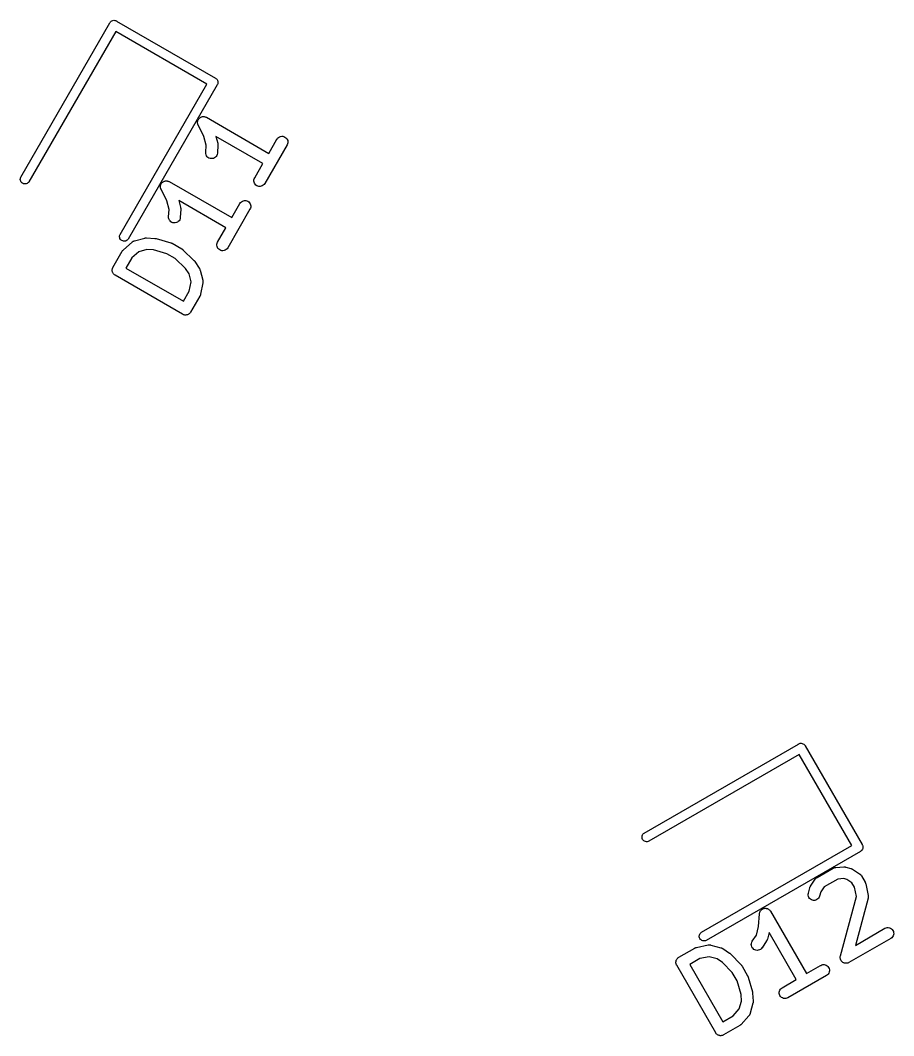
# Model space of a CAD drawing. Extents: x 113.5 to 162.5, y -151.1 to -75.5.
# Drawn here: x 148.9 to 160.11, y -91.31 to -78.29 of the extents above; entities that cross this region are included whole.
import ezdxf

# ---------------------------------------------------------------- set-up
doc = ezdxf.new("R2010")
doc.units = 0
doc.layers.add('BLACK', color=7, linetype='CONTINUOUS')

msp = doc.modelspace()

# ---------------------------------------------------------------- linework, layer by layer
at = {"layer": 'BLACK', "linetype": 'CONTINUOUS'}
for p, q in [((148.91, -80.2979), (150.053, -78.319)), ((150.053, -78.319), (150.054, -78.3163)), ((150.054, -78.3163), (150.055, -78.3139)), ((150.055, -78.3139), (150.061, -78.3067)), ((150.055, -78.3139), (150.055, -78.3139)), ((150.061, -78.3067), (150.069, -78.2986)), ((150.069, -78.2986), (150.079, -78.2924)), ((150.079, -78.2924), (150.09, -78.2882)), ((150.09, -78.2882), (150.102, -78.2863)), ((150.102, -78.2863), (150.114, -78.2867)), ((150.114, -78.2867), (150.125, -78.2894)), ((150.125, -78.2894), (150.136, -78.2942)), ((150.136, -78.2942), (150.139, -78.296)), ((150.139, -78.296), (151.406, -79.028)), ((150.128, -78.4284), (149.014, -80.3579)), ((151.297, -79.1034), (150.128, -78.4284)), ((151.406, -79.028), (151.409, -79.0292)), ((151.409, -79.0292), (151.412, -79.031)), ((151.412, -79.031), (151.412, -79.031)), ((151.412, -79.031), (151.419, -79.0361)), ((151.419, -79.0361), (151.427, -79.0447)), ((151.427, -79.0447), (151.433, -79.0548)), ((151.433, -79.0548), (151.434, -79.0575)), ((151.434, -79.0575), (151.437, -79.0658)), ((151.437, -79.0658), (151.439, -79.0775)), ((150.183, -81.0329), (151.297, -79.1034)), ((151.43, -79.114), (150.287, -81.0929)), ((151.431, -79.1116), (151.43, -79.114)), ((151.436, -79.1008), (151.431, -79.1116)), ((151.439, -79.0893), (151.436, -79.1008)), ((151.439, -79.0775), (151.439, -79.0874)), ((151.439, -79.0874), (151.439, -79.0893)), ((151.178, -79.5852), (151.18, -79.5784)), ((151.178, -79.5853), (151.178, -79.5852)), ((151.178, -79.5919), (151.178, -79.5853)), ((151.178, -79.5853), (151.178, -79.5853)), ((151.18, -79.5784), (151.181, -79.5711)), ((151.181, -79.571), (151.184, -79.5649)), ((151.181, -79.5711), (151.181, -79.571)), ((151.181, -79.5711), (151.181, -79.5711)), ((151.184, -79.5649), (151.188, -79.5578)), ((151.188, -79.5577), (151.192, -79.5522)), ((151.188, -79.5578), (151.188, -79.5577)), ((151.188, -79.5578), (151.188, -79.5578)), ((151.192, -79.5522), (151.196, -79.546)), ((151.196, -79.5459), (151.202, -79.541)), ((151.196, -79.546), (151.196, -79.5459)), ((151.196, -79.5459), (151.196, -79.5459)), ((151.202, -79.541), (151.207, -79.536)), ((151.207, -79.536), (151.213, -79.5322)), ((151.207, -79.536), (151.207, -79.536)), ((151.207, -79.536), (151.207, -79.536)), ((151.213, -79.5322), (151.219, -79.5284)), ((151.219, -79.5283), (151.226, -79.5258)), ((151.219, -79.5284), (151.219, -79.5283)), ((151.219, -79.5284), (151.219, -79.5284)), ((151.226, -79.5258), (151.233, -79.5233)), ((151.233, -79.5232), (151.241, -79.5221)), ((151.233, -79.5233), (151.233, -79.5232)), ((151.233, -79.5233), (151.233, -79.5233)), ((151.241, -79.5221), (151.248, -79.5209)), ((151.248, -79.5209), (151.248, -79.5209)), ((151.248, -79.5209), (151.248, -79.5209)), ((151.248, -79.5209), (151.255, -79.5212)), ((151.255, -79.5212), (151.262, -79.5214)), ((151.262, -79.5214), (151.262, -79.5215)), ((151.262, -79.5215), (151.262, -79.5215)), ((151.262, -79.5215), (151.269, -79.5231)), ((151.269, -79.5231), (151.276, -79.5248)), ((151.276, -79.5248), (151.276, -79.5248)), ((151.276, -79.5248), (151.277, -79.5248)), ((151.277, -79.5248), (151.283, -79.5278)), ((151.283, -79.5278), (151.29, -79.5308)), ((151.29, -79.5308), (152.091, -79.9933)), ((151.177, -79.5999), (151.178, -79.5919)), ((151.177, -79.6), (151.177, -79.5999)), ((151.177, -79.5999), (151.177, -79.5999)), ((151.178, -79.6068), (151.177, -79.6)), ((151.18, -79.6143), (151.178, -79.6068)), ((151.18, -79.6144), (151.18, -79.6143)), ((151.182, -79.6213), (151.18, -79.6144)), ((151.18, -79.6144), (151.18, -79.6144)), ((151.185, -79.6281), (151.182, -79.6213)), ((151.185, -79.6282), (151.185, -79.6281)), ((151.185, -79.629), (151.185, -79.6282)), ((151.185, -79.6282), (151.185, -79.6282)), ((151.185, -79.6282), (151.185, -79.6282)), ((151.258, -79.7763), (151.185, -79.629)), ((151.288, -79.8874), (151.258, -79.7763)), ((152.016, -80.1232), (151.413, -79.7751)), ((151.413, -79.7751), (151.436, -79.8604)), ((152.091, -79.9933), (152.196, -79.8108)), ((152.196, -79.8108), (152.197, -79.8099)), ((152.197, -79.8099), (152.205, -79.7982)), ((152.205, -79.7982), (152.216, -79.7883)), ((152.216, -79.7883), (152.229, -79.7807)), ((152.229, -79.7807), (152.242, -79.7757)), ((152.242, -79.7757), (152.257, -79.7735)), ((152.257, -79.7735), (152.272, -79.7741)), ((152.272, -79.7741), (152.286, -79.7775)), ((152.286, -79.7775), (152.299, -79.7837)), ((152.299, -79.7837), (152.311, -79.7923)), ((152.311, -79.7923), (152.321, -79.803)), ((152.321, -79.803), (152.329, -79.8155)), ((152.329, -79.8155), (152.334, -79.8292)), ((152.334, -79.8292), (152.336, -79.8436)), ((152.336, -79.8436), (152.335, -79.8583)), ((151.282, -79.9816), (151.288, -79.8874)), ((151.438, -79.8843), (151.432, -79.9906)), ((151.436, -79.8604), (151.436, -79.8614)), ((151.436, -79.8614), (151.437, -79.8656)), ((151.437, -79.8656), (151.438, -79.8697)), ((151.438, -79.8697), (151.438, -79.8728)), ((151.438, -79.8728), (151.438, -79.8759)), ((151.438, -79.8759), (151.438, -79.8801)), ((151.438, -79.8801), (151.438, -79.8843)), ((152.326, -79.8858), (152.04, -80.3807)), ((152.332, -79.8725), (152.326, -79.8858)), ((152.335, -79.8583), (152.332, -79.8725)), ((151.283, -79.9962), (151.282, -79.9816)), ((151.286, -80.0105), (151.283, -79.9962)), ((151.292, -80.0238), (151.286, -80.0105)), ((151.301, -80.0356), (151.292, -80.0238)), ((151.311, -80.0456), (151.301, -80.0356)), ((151.324, -80.0534), (151.311, -80.0456)), ((151.337, -80.0585), (151.324, -80.0534)), ((151.352, -80.0609), (151.337, -80.0585)), ((151.366, -80.0605), (151.352, -80.0609)), ((151.381, -80.0572), (151.366, -80.0605)), ((151.394, -80.0512), (151.381, -80.0572)), ((151.406, -80.0427), (151.394, -80.0512)), ((151.416, -80.0321), (151.406, -80.0427)), ((151.424, -80.0197), (151.416, -80.0321)), ((151.429, -80.006), (151.424, -80.0197)), ((151.432, -79.9916), (151.429, -80.006)), ((151.432, -79.9906), (151.432, -79.9916)), ((151.91, -80.3057), (152.016, -80.1232)), ((148.903, -80.3293), (148.904, -80.3175)), ((148.905, -80.3409), (148.903, -80.3293)), ((148.904, -80.3175), (148.906, -80.3059)), ((148.909, -80.352), (148.905, -80.3409)), ((148.906, -80.3059), (148.91, -80.2979)), ((148.916, -80.362), (148.909, -80.352)), ((148.924, -80.3706), (148.916, -80.362)), ((149.009, -80.3651), (149, -80.3732)), ((149.014, -80.3579), (149.009, -80.3651)), ((150.72, -80.3707), (150.725, -80.3659)), ((150.725, -80.3659), (150.731, -80.3608)), ((150.731, -80.3608), (150.737, -80.357)), ((150.731, -80.3608), (150.731, -80.3608)), ((150.731, -80.3608), (150.731, -80.3608)), ((150.737, -80.357), (150.743, -80.3532)), ((150.743, -80.3531), (150.75, -80.3506)), ((150.743, -80.3532), (150.743, -80.3531)), ((150.743, -80.3531), (150.743, -80.3531)), ((150.75, -80.3506), (150.757, -80.3481)), ((150.757, -80.348), (150.764, -80.3469)), ((150.757, -80.3481), (150.757, -80.348)), ((150.757, -80.348), (150.757, -80.348)), ((150.764, -80.3469), (150.771, -80.3457)), ((150.771, -80.3457), (150.771, -80.3457)), ((150.771, -80.3457), (150.771, -80.3457)), ((150.771, -80.3457), (150.779, -80.346)), ((150.779, -80.346), (150.786, -80.3462)), ((150.786, -80.3462), (150.786, -80.3462)), ((150.786, -80.3462), (150.786, -80.3462)), ((150.786, -80.3462), (150.793, -80.3479)), ((150.793, -80.3479), (150.8, -80.3496)), ((150.8, -80.3496), (150.8, -80.3496)), ((150.8, -80.3496), (150.8, -80.3496)), ((150.8, -80.3496), (150.807, -80.3525)), ((150.807, -80.3525), (150.814, -80.3556)), ((150.814, -80.3556), (151.615, -80.8181)), ((151.901, -80.3333), (151.904, -80.319)), ((151.901, -80.3479), (151.901, -80.3333)), ((151.903, -80.3624), (151.901, -80.3479)), ((151.908, -80.3761), (151.903, -80.3624)), ((151.904, -80.319), (151.91, -80.3057)), ((148.933, -80.3775), (148.924, -80.3706)), ((148.944, -80.3824), (148.933, -80.3775)), ((148.956, -80.3851), (148.944, -80.3824)), ((148.967, -80.3855), (148.956, -80.3851)), ((148.979, -80.3836), (148.967, -80.3855)), ((148.99, -80.3794), (148.979, -80.3836)), ((149, -80.3732), (148.99, -80.3794)), ((150.701, -80.4246), (150.702, -80.417)), ((150.701, -80.4247), (150.701, -80.4246)), ((150.701, -80.4248), (150.701, -80.4247)), ((150.702, -80.4316), (150.701, -80.4248)), ((150.702, -80.41), (150.703, -80.4031)), ((150.702, -80.4101), (150.702, -80.41)), ((150.702, -80.417), (150.702, -80.4101)), ((150.702, -80.4101), (150.702, -80.4101)), ((150.703, -80.4391), (150.702, -80.4316)), ((150.703, -80.4031), (150.705, -80.3959)), ((150.703, -80.4392), (150.703, -80.4391)), ((150.706, -80.4458), (150.703, -80.4392)), ((150.703, -80.4392), (150.703, -80.4392)), ((150.705, -80.3958), (150.708, -80.3897)), ((150.705, -80.3959), (150.705, -80.3958)), ((150.705, -80.3958), (150.705, -80.3958)), ((150.708, -80.4529), (150.706, -80.4458)), ((150.708, -80.3897), (150.711, -80.3826)), ((150.708, -80.453), (150.708, -80.4529)), ((150.709, -80.4538), (150.708, -80.453)), ((150.708, -80.453), (150.708, -80.453)), ((150.708, -80.453), (150.708, -80.453)), ((150.782, -80.6011), (150.709, -80.4538)), ((150.711, -80.3825), (150.715, -80.377)), ((150.711, -80.3826), (150.711, -80.3825)), ((150.711, -80.3826), (150.711, -80.3826)), ((150.715, -80.377), (150.72, -80.3708)), ((150.72, -80.3708), (150.72, -80.3707)), ((150.72, -80.3707), (150.72, -80.3707)), ((151.916, -80.3886), (151.908, -80.3761)), ((151.926, -80.3993), (151.916, -80.3886)), ((151.937, -80.4079), (151.926, -80.3993)), ((151.951, -80.414), (151.937, -80.4079)), ((151.965, -80.4175), (151.951, -80.414)), ((151.98, -80.4181), (151.965, -80.4175)), ((151.994, -80.4159), (151.98, -80.4181)), ((152.008, -80.4109), (151.994, -80.4159)), ((152.02, -80.4033), (152.008, -80.4109)), ((152.031, -80.3934), (152.02, -80.4033)), ((152.04, -80.3816), (152.031, -80.3934)), ((152.04, -80.3807), (152.04, -80.3816)), ((150.811, -80.7122), (150.782, -80.6011)), ((151.54, -80.948), (150.937, -80.5999)), ((150.937, -80.5999), (150.959, -80.6852)), ((151.721, -80.6347), (151.729, -80.6229)), ((151.729, -80.6229), (151.74, -80.6131)), ((151.74, -80.6131), (151.753, -80.6055)), ((151.753, -80.6055), (151.766, -80.6005)), ((151.766, -80.6005), (151.781, -80.5983)), ((151.781, -80.5983), (151.795, -80.5989)), ((151.795, -80.5989), (151.81, -80.6023)), ((151.81, -80.6023), (151.823, -80.6084)), ((151.823, -80.6084), (151.835, -80.617)), ((151.835, -80.617), (151.845, -80.6278)), ((151.845, -80.6278), (151.852, -80.6403)), ((150.806, -80.8064), (150.811, -80.7122)), ((150.962, -80.7091), (150.956, -80.8154)), ((150.959, -80.6852), (150.96, -80.6862)), ((150.96, -80.6862), (150.96, -80.6903)), ((150.96, -80.6903), (150.961, -80.6944)), ((150.961, -80.6944), (150.961, -80.6976)), ((150.961, -80.6976), (150.962, -80.7006)), ((150.962, -80.7006), (150.962, -80.7049)), ((150.962, -80.7049), (150.962, -80.7091)), ((151.85, -80.7106), (151.564, -81.2055)), ((151.615, -80.8181), (151.72, -80.6356)), ((151.72, -80.6356), (151.721, -80.6347)), ((151.856, -80.6973), (151.85, -80.7106)), ((151.852, -80.6403), (151.857, -80.654)), ((151.859, -80.6831), (151.856, -80.6973)), ((151.857, -80.654), (151.86, -80.6684)), ((151.86, -80.6684), (151.859, -80.6831)), ((150.806, -80.821), (150.806, -80.8064)), ((150.81, -80.8352), (150.806, -80.821)), ((150.816, -80.8485), (150.81, -80.8352)), ((150.824, -80.8604), (150.816, -80.8485)), ((150.835, -80.8704), (150.824, -80.8604)), ((150.847, -80.8781), (150.835, -80.8704)), ((150.861, -80.8833), (150.847, -80.8781)), ((150.876, -80.8857), (150.861, -80.8833)), ((150.89, -80.8852), (150.876, -80.8857)), ((150.905, -80.882), (150.89, -80.8852)), ((150.918, -80.876), (150.905, -80.882)), ((150.93, -80.8675), (150.918, -80.876)), ((150.94, -80.8569), (150.93, -80.8675)), ((150.948, -80.8445), (150.94, -80.8569)), ((150.953, -80.8308), (150.948, -80.8445)), ((150.955, -80.8164), (150.953, -80.8308)), ((150.956, -80.8154), (150.955, -80.8164)), ((151.434, -81.1305), (151.54, -80.948)), ((150.176, -81.0643), (150.177, -81.0525)), ((150.178, -81.0759), (150.176, -81.0643)), ((150.177, -81.0525), (150.179, -81.0409)), ((150.182, -81.087), (150.178, -81.0759)), ((150.179, -81.0409), (150.183, -81.0329)), ((150.189, -81.097), (150.182, -81.087)), ((150.197, -81.1056), (150.189, -81.097)), ((150.206, -81.1125), (150.197, -81.1056)), ((150.217, -81.1174), (150.206, -81.1125)), ((150.229, -81.1201), (150.217, -81.1174)), ((150.226, -81.2305), (150.339, -81.1306)), ((150.24, -81.1205), (150.229, -81.1201)), ((150.252, -81.1186), (150.24, -81.1205)), ((150.263, -81.1144), (150.252, -81.1186)), ((150.273, -81.1082), (150.263, -81.1144)), ((150.282, -81.1001), (150.273, -81.1082)), ((150.287, -81.0929), (150.282, -81.1001)), ((150.339, -81.1306), (150.34, -81.1299)), ((150.34, -81.1299), (150.342, -81.1286)), ((150.342, -81.1286), (150.343, -81.1271)), ((150.343, -81.1271), (150.348, -81.1244)), ((150.348, -81.1244), (150.352, -81.1215)), ((150.352, -81.1215), (150.354, -81.1206)), ((150.354, -81.1206), (150.356, -81.1194)), ((150.356, -81.1194), (150.36, -81.1176)), ((150.36, -81.1176), (150.365, -81.1155)), ((150.365, -81.1155), (150.367, -81.115)), ((150.367, -81.115), (150.369, -81.1142)), ((150.369, -81.1142), (150.499, -81.0794)), ((150.499, -81.0794), (150.5, -81.0791)), ((150.5, -81.0791), (150.505, -81.0785)), ((150.505, -81.0785), (150.509, -81.0775)), ((150.509, -81.0775), (150.512, -81.0774)), ((150.512, -81.0774), (150.515, -81.0769)), ((150.515, -81.0769), (150.519, -81.0771)), ((150.519, -81.0771), (150.523, -81.077)), ((150.523, -81.077), (150.63, -81.0833)), ((150.63, -81.0833), (150.631, -81.0834)), ((150.631, -81.0834), (150.631, -81.0835)), ((150.631, -81.0835), (150.631, -81.0835)), ((150.631, -81.0835), (150.638, -81.0847)), ((150.638, -81.0847), (150.645, -81.0859)), ((150.645, -81.0859), (150.645, -81.086)), ((150.645, -81.086), (150.646, -81.0861)), ((150.646, -81.0861), (150.835, -81.1401)), ((150.835, -81.1401), (150.836, -81.1404)), ((150.836, -81.1404), (150.837, -81.1409)), ((150.837, -81.1409), (150.838, -81.1412)), ((150.838, -81.1412), (150.844, -81.1437)), ((150.844, -81.1437), (150.849, -81.146)), ((150.849, -81.146), (150.85, -81.1467)), ((150.85, -81.1467), (150.851, -81.1473)), ((150.851, -81.1473), (150.975, -81.2187)), ((151.425, -81.1581), (151.428, -81.1438)), ((151.428, -81.1438), (151.434, -81.1305)), ((150.092, -81.4553), (150.211, -81.2491)), ((150.211, -81.2491), (150.212, -81.2482)), ((150.212, -81.2482), (150.214, -81.2448)), ((150.214, -81.2448), (150.216, -81.2412)), ((150.216, -81.2412), (150.218, -81.2389)), ((150.218, -81.2389), (150.22, -81.2364)), ((150.22, -81.2364), (150.223, -81.2336)), ((150.223, -81.2336), (150.226, -81.2305)), ((150.425, -81.2545), (150.335, -81.3346)), ((150.526, -81.2274), (150.425, -81.2545)), ((150.612, -81.2326), (150.526, -81.2274)), ((150.784, -81.2818), (150.612, -81.2326)), ((150.975, -81.2187), (150.976, -81.2192)), ((150.976, -81.2192), (150.977, -81.22)), ((150.977, -81.22), (150.978, -81.2206)), ((150.978, -81.2206), (150.983, -81.2243)), ((150.983, -81.2243), (150.988, -81.2279)), ((150.988, -81.2279), (150.989, -81.2289)), ((150.989, -81.2289), (150.99, -81.2297)), ((150.99, -81.2297), (151.131, -81.3662)), ((151.424, -81.1727), (151.425, -81.1581)), ((151.427, -81.1872), (151.424, -81.1727)), ((151.432, -81.2009), (151.427, -81.1872)), ((151.439, -81.2134), (151.432, -81.2009)), ((151.449, -81.2241), (151.439, -81.2134)), ((151.461, -81.2327), (151.449, -81.2241)), ((151.475, -81.2388), (151.461, -81.2327)), ((151.489, -81.2423), (151.475, -81.2388)), ((151.503, -81.2429), (151.489, -81.2423)), ((151.518, -81.2406), (151.503, -81.2429)), ((151.532, -81.2356), (151.518, -81.2406)), ((151.544, -81.2281), (151.532, -81.2356)), ((151.555, -81.2182), (151.544, -81.2281)), ((151.564, -81.2064), (151.555, -81.2182)), ((151.564, -81.2055), (151.564, -81.2064)), ((150.335, -81.3346), (150.259, -81.4653)), ((150.892, -81.344), (150.784, -81.2818)), ((151.021, -81.4683), (150.892, -81.344)), ((151.131, -81.3662), (151.132, -81.3669)), ((151.132, -81.3669), (151.132, -81.3672)), ((151.132, -81.3672), (151.132, -81.3674)), ((151.132, -81.3674), (151.137, -81.3729)), ((151.137, -81.3729), (151.141, -81.3782)), ((151.141, -81.3782), (151.141, -81.3785)), ((151.141, -81.3785), (151.141, -81.3788)), ((151.141, -81.3788), (151.2, -81.4676)), ((150.082, -81.4899), (150.083, -81.4829)), ((150.082, -81.497), (150.082, -81.4899)), ((150.082, -81.4972), (150.082, -81.497)), ((150.082, -81.4975), (150.082, -81.4972)), ((150.083, -81.5045), (150.082, -81.4975)), ((150.083, -81.4824), (150.084, -81.4754)), ((150.083, -81.4826), (150.083, -81.4824)), ((150.083, -81.4829), (150.083, -81.4826)), ((150.084, -81.5114), (150.083, -81.5045)), ((150.084, -81.4754), (150.086, -81.4686)), ((150.084, -81.5117), (150.084, -81.5114)), ((150.085, -81.512), (150.084, -81.5117)), ((150.087, -81.5186), (150.085, -81.512)), ((150.086, -81.4681), (150.089, -81.4617)), ((150.086, -81.4684), (150.086, -81.4681)), ((150.086, -81.4686), (150.086, -81.4684)), ((150.089, -81.5252), (150.087, -81.5186)), ((150.089, -81.4617), (150.092, -81.4553)), ((150.09, -81.5254), (150.089, -81.5252)), ((150.09, -81.5257), (150.09, -81.5254)), ((150.093, -81.5316), (150.09, -81.5257)), ((150.097, -81.5377), (150.093, -81.5316)), ((150.097, -81.5379), (150.097, -81.5377)), ((150.097, -81.5381), (150.097, -81.5379)), ((150.102, -81.5434), (150.097, -81.5381)), ((150.259, -81.4653), (150.996, -81.8903)), ((151.068, -81.5401), (151.021, -81.4683)), ((151.095, -81.6414), (151.068, -81.5401)), ((151.2, -81.4676), (151.201, -81.4685)), ((151.201, -81.4685), (151.202, -81.4723)), ((151.202, -81.4723), (151.205, -81.4759)), ((151.205, -81.4759), (151.206, -81.4788)), ((151.206, -81.4788), (151.207, -81.4816)), ((151.207, -81.4816), (151.208, -81.4856)), ((151.208, -81.4856), (151.21, -81.4896)), ((151.21, -81.4896), (151.245, -81.6197)), ((150.107, -81.5485), (150.102, -81.5434)), ((150.107, -81.5487), (150.107, -81.5485)), ((150.107, -81.5489), (150.107, -81.5487)), ((150.113, -81.553), (150.107, -81.5489)), ((150.119, -81.5572), (150.113, -81.553)), ((150.119, -81.5575), (150.119, -81.5572)), ((150.12, -81.5577), (150.119, -81.5575)), ((150.119, -81.5575), (150.119, -81.5575)), ((150.119, -81.5575), (150.119, -81.5575)), ((150.986, -82.0577), (150.12, -81.5577)), ((151.071, -81.7596), (151.095, -81.6414)), ((151.246, -81.6541), (151.216, -81.8016)), ((151.245, -81.6197), (151.245, -81.6207)), ((151.245, -81.6207), (151.245, -81.6229)), ((151.245, -81.6229), (151.246, -81.625)), ((151.246, -81.625), (151.246, -81.6301)), ((151.246, -81.6301), (151.247, -81.6351)), ((151.247, -81.6498), (151.246, -81.6519)), ((151.246, -81.6519), (151.246, -81.6541)), ((151.247, -81.6351), (151.247, -81.6373)), ((151.247, -81.6373), (151.247, -81.6395)), ((151.247, -81.6395), (151.247, -81.6447)), ((151.247, -81.6447), (151.247, -81.6498)), ((150.996, -81.8903), (151.071, -81.7596)), ((151.216, -81.8016), (151.215, -81.8027)), ((151.207, -81.8241), (151.088, -82.0303)), ((151.209, -81.8203), (151.207, -81.8241)), ((151.211, -81.8166), (151.209, -81.8203)), ((151.212, -81.8136), (151.211, -81.8166)), ((151.213, -81.8108), (151.212, -81.8136)), ((151.214, -81.8067), (151.213, -81.8108)), ((151.215, -81.8027), (151.214, -81.8067)), ((150.992, -82.0606), (150.986, -82.0577)), ((150.998, -82.0636), (150.992, -82.0606)), ((151.049, -82.0629), (151.042, -82.0653)), ((151.055, -82.0604), (151.049, -82.0629)), ((151.056, -82.0603), (151.055, -82.0604)), ((151.062, -82.0565), (151.056, -82.0602)), ((151.056, -82.0602), (151.056, -82.0603)), ((151.068, -82.0528), (151.062, -82.0565)), ((151.074, -82.0477), (151.068, -82.0525)), ((151.068, -82.0525), (151.068, -82.0527)), ((151.068, -82.0527), (151.068, -82.0528)), ((151.079, -82.043), (151.074, -82.0477)), ((151.083, -82.0369), (151.079, -82.0426)), ((151.079, -82.0426), (151.079, -82.0428)), ((151.079, -82.0428), (151.079, -82.043)), ((151.087, -82.0312), (151.083, -82.0369)), ((151.088, -82.0308), (151.087, -82.0312)), ((151.088, -82.0303), (151.088, -82.0307)), ((151.088, -82.0307), (151.088, -82.0307)), ((151.088, -82.0307), (151.088, -82.0308)), ((150.999, -82.0637), (150.998, -82.0636)), ((150.999, -82.0638), (150.999, -82.0637)), ((151.006, -82.0654), (150.999, -82.0638)), ((151.013, -82.0671), (151.006, -82.0654)), ((151.02, -82.0674), (151.013, -82.0671)), ((151.013, -82.0671), (151.013, -82.0671)), ((151.013, -82.0671), (151.013, -82.0671)), ((151.027, -82.0677), (151.02, -82.0674)), ((151.028, -82.0676), (151.027, -82.0676)), ((151.027, -82.0676), (151.027, -82.0677)), ((151.035, -82.0665), (151.028, -82.0676)), ((151.042, -82.0654), (151.035, -82.0665)), ((151.042, -82.0653), (151.042, -82.0653)), ((151.042, -82.0653), (151.042, -82.0654)), ((156.907, -88.713), (158.886, -87.5705)), ((158.886, -87.5705), (158.888, -87.5688)), ((158.888, -87.5688), (158.891, -87.5675)), ((158.891, -87.5675), (158.899, -87.5639)), ((158.891, -87.5675), (158.891, -87.5675)), ((158.899, -87.5639), (158.911, -87.5612)), ((158.911, -87.5612), (158.922, -87.5608)), ((158.922, -87.5608), (158.934, -87.5627)), ((158.934, -87.5627), (158.945, -87.5669)), ((158.945, -87.5669), (158.955, -87.5731)), ((158.955, -87.5731), (158.964, -87.5812)), ((158.964, -87.5812), (158.971, -87.5908)), ((158.971, -87.5908), (158.972, -87.5935)), ((158.972, -87.5935), (159.704, -88.8615)), ((158.897, -87.7029), (156.967, -88.8169)), ((159.572, -88.8721), (158.897, -87.7029)), ((156.88, -88.7595), (156.881, -88.7479)), ((156.88, -88.7713), (156.88, -88.7595)), ((156.883, -88.7828), (156.88, -88.7713)), ((156.881, -88.7479), (156.886, -88.7368)), ((156.887, -88.7936), (156.883, -88.7828)), ((156.886, -88.7368), (156.892, -88.7268)), ((156.894, -88.8032), (156.887, -88.7936)), ((156.892, -88.7268), (156.9, -88.7181)), ((156.903, -88.8113), (156.894, -88.8032)), ((156.9, -88.7181), (156.907, -88.713)), ((156.913, -88.8175), (156.903, -88.8113)), ((156.924, -88.8217), (156.913, -88.8175)), ((156.936, -88.8236), (156.924, -88.8217)), ((156.948, -88.8232), (156.936, -88.8236)), ((156.959, -88.8206), (156.948, -88.8232)), ((156.967, -88.8169), (156.959, -88.8206)), ((157.642, -89.986), (159.572, -88.8721)), ((159.681, -88.9475), (157.702, -90.09)), ((159.684, -88.9462), (159.681, -88.9475)), ((159.693, -88.9394), (159.684, -88.9462)), ((159.699, -88.9338), (159.693, -88.9394)), ((159.701, -88.9307), (159.699, -88.9338)), ((159.708, -88.9207), (159.701, -88.9307)), ((159.704, -88.8615), (159.706, -88.8639)), ((159.706, -88.8639), (159.707, -88.8666)), ((159.707, -88.8666), (159.707, -88.8666)), ((159.707, -88.8666), (159.711, -88.8746)), ((159.712, -88.9096), (159.708, -88.9207)), ((159.711, -88.8746), (159.713, -88.8862)), ((159.714, -88.898), (159.712, -88.9096)), ((159.713, -88.8862), (159.713, -88.8862)), ((159.713, -88.8862), (159.714, -88.898)), ((159.125, -89.2825), (159.332, -89.1635)), ((159.332, -89.163), (159.335, -89.1621)), ((159.332, -89.1635), (159.332, -89.163)), ((159.335, -89.1621), (159.336, -89.1609)), ((159.336, -89.1609), (159.341, -89.1592)), ((159.341, -89.1592), (159.346, -89.1571)), ((159.346, -89.1571), (159.348, -89.1566)), ((159.348, -89.1566), (159.35, -89.1559)), ((159.35, -89.1559), (159.355, -89.1551)), ((159.355, -89.1551), (159.36, -89.154)), ((159.36, -89.154), (159.362, -89.1539)), ((159.362, -89.1539), (159.365, -89.1536)), ((159.365, -89.1536), (159.471, -89.1472)), ((159.471, -89.1472), (159.472, -89.1471)), ((159.472, -89.1471), (159.476, -89.1474)), ((159.476, -89.1474), (159.48, -89.1472)), ((159.48, -89.1472), (159.483, -89.1477)), ((159.483, -89.1477), (159.487, -89.1479)), ((159.487, -89.1479), (159.491, -89.1489)), ((159.491, -89.1489), (159.495, -89.1496)), ((159.495, -89.1496), (159.56, -89.1671)), ((159.56, -89.1671), (159.561, -89.1673)), ((159.561, -89.1673), (159.565, -89.1689)), ((159.565, -89.1689), (159.569, -89.1701)), ((159.569, -89.1701), (159.572, -89.1715)), ((159.572, -89.1715), (159.574, -89.1727)), ((159.574, -89.1727), (159.578, -89.1749)), ((159.578, -89.1749), (159.582, -89.1769)), ((159.582, -89.1769), (159.671, -89.2356)), ((159.042, -89.395), (159.1, -89.3062)), ((159.1, -89.3062), (159.101, -89.3053)), ((159.101, -89.3053), (159.102, -89.3036)), ((159.102, -89.3036), (159.103, -89.3017)), ((159.103, -89.3017), (159.107, -89.298)), ((159.107, -89.298), (159.11, -89.2941)), ((159.11, -89.2941), (159.112, -89.2927)), ((159.112, -89.2927), (159.113, -89.2911)), ((159.113, -89.2911), (159.118, -89.2881)), ((159.118, -89.2881), (159.122, -89.2849)), ((159.122, -89.2849), (159.124, -89.2838)), ((159.124, -89.2838), (159.125, -89.2825)), ((159.391, -89.3023), (159.216, -89.4036)), ((159.468, -89.2977), (159.391, -89.3023)), ((159.509, -89.3088), (159.468, -89.2977)), ((159.573, -89.351), (159.509, -89.3088)), ((159.606, -89.4076), (159.573, -89.351)), ((159.671, -89.2356), (159.671, -89.2362)), ((159.671, -89.2362), (159.673, -89.2376)), ((159.673, -89.2376), (159.675, -89.2387)), ((159.675, -89.2387), (159.679, -89.2422)), ((159.679, -89.2422), (159.683, -89.2455)), ((159.683, -89.2455), (159.684, -89.2473)), ((159.684, -89.2473), (159.686, -89.2488)), ((159.686, -89.2488), (159.689, -89.2529)), ((159.689, -89.2529), (159.692, -89.2569)), ((159.692, -89.2569), (159.693, -89.2589)), ((159.693, -89.2589), (159.694, -89.2607)), ((159.694, -89.2607), (159.742, -89.3431)), ((159.742, -89.3431), (159.742, -89.3441)), ((159.742, -89.3441), (159.744, -89.3479)), ((159.744, -89.3479), (159.746, -89.3516)), ((159.746, -89.3516), (159.747, -89.3546)), ((159.747, -89.3546), (159.748, -89.3575)), ((159.748, -89.3575), (159.749, -89.3616)), ((159.012, -89.4964), (159.014, -89.482)), ((159.014, -89.482), (159.032, -89.4169)), ((159.032, -89.4159), (159.034, -89.412)), ((159.032, -89.4169), (159.032, -89.4159)), ((159.034, -89.412), (159.035, -89.408)), ((159.035, -89.408), (159.036, -89.4052)), ((159.036, -89.4052), (159.037, -89.4023)), ((159.037, -89.4023), (159.04, -89.3988)), ((159.04, -89.3988), (159.042, -89.395)), ((159.174, -89.4675), (159.159, -89.5208)), ((159.216, -89.4036), (159.174, -89.4675)), ((159.63, -89.5259), (159.606, -89.4076)), ((159.749, -89.3616), (159.75, -89.3656)), ((159.75, -89.3656), (159.781, -89.5131)), ((159.012, -89.5111), (159.012, -89.4964)), ((159.016, -89.5253), (159.012, -89.5111)), ((159.022, -89.5387), (159.016, -89.5253)), ((159.03, -89.5506), (159.022, -89.5387)), ((159.041, -89.5607), (159.03, -89.5506)), ((159.053, -89.5685), (159.041, -89.5607)), ((159.067, -89.5737), (159.053, -89.5685)), ((159.081, -89.5762), (159.067, -89.5737)), ((159.096, -89.5758), (159.081, -89.5762)), ((159.11, -89.5727), (159.096, -89.5758)), ((159.124, -89.5667), (159.11, -89.5727)), ((159.136, -89.5583), (159.124, -89.5667)), ((159.146, -89.5478), (159.136, -89.5583)), ((159.154, -89.5355), (159.146, -89.5478)), ((159.159, -89.5218), (159.154, -89.5355)), ((159.159, -89.5208), (159.159, -89.5218)), ((159.426, -90.2891), (159.63, -89.5259)), ((159.78, -89.5476), (159.617, -90.1533)), ((159.781, -89.5433), (159.78, -89.5454)), ((159.78, -89.5454), (159.78, -89.5476)), ((159.781, -89.5131), (159.781, -89.5142)), ((159.781, -89.5142), (159.781, -89.5164)), ((159.781, -89.5164), (159.781, -89.5185)), ((159.781, -89.5185), (159.782, -89.5236)), ((159.782, -89.5331), (159.781, -89.5382)), ((159.781, -89.5382), (159.781, -89.5433)), ((159.782, -89.5236), (159.782, -89.5287)), ((159.782, -89.5287), (159.782, -89.5309)), ((159.782, -89.5309), (159.782, -89.5331)), ((158.376, -89.9114), (158.387, -89.7474)), ((158.387, -89.7464), (158.388, -89.7396)), ((158.387, -89.7465), (158.387, -89.7464)), ((158.387, -89.7474), (158.387, -89.7465)), ((158.387, -89.7465), (158.387, -89.7465)), ((158.387, -89.7465), (158.387, -89.7465)), ((158.388, -89.7396), (158.39, -89.7321)), ((158.39, -89.732), (158.392, -89.7252)), ((158.39, -89.7321), (158.39, -89.732)), ((158.39, -89.732), (158.39, -89.732)), ((158.392, -89.7252), (158.395, -89.7184)), ((158.395, -89.7183), (158.399, -89.7118)), ((158.395, -89.7184), (158.395, -89.7183)), ((158.395, -89.7184), (158.395, -89.7184)), ((158.399, -89.7118), (158.403, -89.7061)), ((158.403, -89.706), (158.408, -89.7006)), ((158.403, -89.7061), (158.403, -89.706)), ((158.403, -89.706), (158.403, -89.706)), ((158.408, -89.7006), (158.413, -89.6955)), ((158.413, -89.6954), (158.419, -89.6913)), ((158.413, -89.6955), (158.413, -89.6954)), ((158.413, -89.6954), (158.413, -89.6954)), ((158.419, -89.6913), (158.425, -89.687)), ((158.425, -89.687), (158.431, -89.6841)), ((158.425, -89.687), (158.425, -89.687)), ((158.425, -89.687), (158.425, -89.687)), ((158.431, -89.6841), (158.438, -89.6811)), ((158.438, -89.6811), (158.445, -89.6794)), ((158.438, -89.6811), (158.438, -89.6811)), ((158.438, -89.6811), (158.438, -89.6811)), ((158.445, -89.6794), (158.452, -89.6778)), ((158.452, -89.6778), (158.452, -89.6778)), ((158.452, -89.6778), (158.453, -89.6778)), ((158.453, -89.6778), (158.46, -89.6776)), ((158.46, -89.6776), (158.467, -89.6774)), ((158.467, -89.6775), (158.467, -89.6774)), ((158.467, -89.6774), (158.474, -89.6787)), ((158.467, -89.6774), (158.467, -89.6775)), ((158.474, -89.6787), (158.481, -89.6799)), ((158.481, -89.6799), (158.482, -89.6799)), ((158.482, -89.6799), (158.482, -89.6799)), ((158.482, -89.6799), (158.488, -89.6825)), ((158.488, -89.6825), (158.495, -89.6851)), ((158.495, -89.6851), (158.495, -89.6851)), ((158.495, -89.6851), (158.495, -89.6851)), ((158.495, -89.6851), (158.502, -89.6891)), ((158.502, -89.6891), (158.508, -89.6928)), ((158.508, -89.6928), (158.508, -89.6929)), ((158.508, -89.6929), (158.508, -89.6929)), ((158.508, -89.6929), (158.513, -89.6979)), ((158.513, -89.6979), (158.518, -89.7029)), ((158.518, -89.7029), (158.518, -89.7029)), ((158.518, -89.7029), (158.518, -89.7029)), ((158.518, -89.7029), (158.523, -89.709)), ((158.523, -89.709), (158.527, -89.7148)), ((158.527, -89.7148), (158.989, -90.5158)), ((157.621, -90.0099), (157.627, -89.9998)), ((157.627, -89.9998), (157.635, -89.9912)), ((157.635, -89.9912), (157.642, -89.986)), ((158.347, -90.0225), (158.376, -89.9114)), ((158.511, -89.9878), (158.488, -90.0731)), ((158.859, -90.5908), (158.511, -89.9878)), ((159.617, -90.1533), (159.997, -89.9343)), ((159.997, -89.9338), (160.011, -89.9279)), ((159.997, -89.9343), (159.997, -89.9338)), ((160.011, -89.9279), (160.025, -89.9248)), ((160.025, -89.9248), (160.04, -89.9245)), ((160.04, -89.9245), (160.054, -89.927)), ((160.054, -89.927), (160.068, -89.9323)), ((160.068, -89.9323), (160.08, -89.9401)), ((160.08, -89.9401), (160.091, -89.9502)), ((160.091, -89.9502), (160.099, -89.9622)), ((160.099, -89.9622), (160.105, -89.9756)), ((160.105, -89.9756), (160.108, -89.9898)), ((160.109, -90.0045), (160.106, -90.0189)), ((160.108, -89.9898), (160.109, -90.0045)), ((157.615, -90.0326), (157.616, -90.0209)), ((157.615, -90.0444), (157.615, -90.0326)), ((157.618, -90.0559), (157.615, -90.0444)), ((157.616, -90.0209), (157.621, -90.0099)), ((157.622, -90.0667), (157.618, -90.0559)), ((157.629, -90.0763), (157.622, -90.0667)), ((157.638, -90.0844), (157.629, -90.0763)), ((157.648, -90.0906), (157.638, -90.0844)), ((157.659, -90.0948), (157.648, -90.0906)), ((157.671, -90.0967), (157.659, -90.0948)), ((157.683, -90.0963), (157.671, -90.0967)), ((157.694, -90.0936), (157.683, -90.0963)), ((157.702, -90.09), (157.694, -90.0936)), ((158.282, -90.1428), (158.284, -90.1282)), ((158.284, -90.1282), (158.288, -90.1142)), ((158.288, -90.1142), (158.295, -90.1012)), ((158.295, -90.1012), (158.347, -90.0225)), ((158.478, -90.095), (158.42, -90.1839)), ((158.48, -90.0913), (158.478, -90.095)), ((158.483, -90.0877), (158.48, -90.0913)), ((158.484, -90.0848), (158.483, -90.0877)), ((158.485, -90.0821), (158.484, -90.0848)), ((158.487, -90.078), (158.485, -90.0821)), ((158.488, -90.0741), (158.487, -90.078)), ((158.488, -90.0731), (158.488, -90.0741)), ((160.072, -90.0642), (159.535, -90.3737)), ((160.083, -90.0557), (160.072, -90.0642)), ((160.093, -90.045), (160.083, -90.0557)), ((160.101, -90.0326), (160.093, -90.045)), ((160.106, -90.0189), (160.101, -90.0326)), ((157.352, -90.3064), (157.558, -90.1873)), ((157.558, -90.1873), (157.559, -90.1868)), ((157.559, -90.1868), (157.563, -90.1851)), ((157.563, -90.1851), (157.567, -90.1831)), ((157.567, -90.1831), (157.57, -90.1822)), ((157.57, -90.1822), (157.573, -90.1809)), ((157.573, -90.1809), (157.577, -90.18)), ((157.577, -90.18), (157.581, -90.1788)), ((157.581, -90.1788), (157.728, -90.1486)), ((157.728, -90.1486), (157.729, -90.1484)), ((157.729, -90.1484), (157.732, -90.1482)), ((157.732, -90.1482), (157.734, -90.1477)), ((157.734, -90.1477), (157.739, -90.1475)), ((157.739, -90.1475), (157.744, -90.1471)), ((157.744, -90.1471), (157.746, -90.1473)), ((157.746, -90.1473), (157.748, -90.1472)), ((157.748, -90.1472), (157.753, -90.1481)), ((157.753, -90.1481), (157.758, -90.1486)), ((157.758, -90.1486), (157.761, -90.1493)), ((157.761, -90.1493), (157.763, -90.1496)), ((157.763, -90.1496), (157.893, -90.1845)), ((157.893, -90.1845), (157.894, -90.1848)), ((157.894, -90.1848), (157.898, -90.1863)), ((157.898, -90.1863), (157.902, -90.1875)), ((157.902, -90.1875), (157.905, -90.189)), ((157.905, -90.189), (157.907, -90.1901)), ((157.907, -90.1901), (157.911, -90.1924)), ((157.911, -90.1924), (157.915, -90.1943)), ((157.915, -90.1943), (158.004, -90.253)), ((158.004, -90.253), (158.004, -90.2536)), ((158.004, -90.2536), (158.005, -90.2538)), ((158.005, -90.2538), (158.005, -90.254)), ((158.005, -90.254), (158.01, -90.2585)), ((158.01, -90.2585), (158.016, -90.263)), ((158.016, -90.263), (158.016, -90.2632)), ((158.016, -90.2632), (158.016, -90.2635)), ((158.016, -90.2635), (158.153, -90.4046)), ((158.284, -90.1573), (158.282, -90.1428)), ((158.288, -90.1713), (158.284, -90.1573)), ((158.295, -90.1842), (158.288, -90.1713)), ((158.304, -90.1956), (158.295, -90.1842)), ((158.315, -90.2048), (158.304, -90.1956)), ((158.328, -90.2118), (158.315, -90.2048)), ((158.342, -90.2161), (158.328, -90.2118)), ((158.357, -90.2176), (158.342, -90.2161)), ((158.371, -90.2162), (158.357, -90.2176)), ((158.386, -90.212), (158.371, -90.2162)), ((158.398, -90.2052), (158.386, -90.212)), ((158.41, -90.196), (158.398, -90.2052)), ((158.419, -90.1847), (158.41, -90.196)), ((158.42, -90.1839), (158.419, -90.1847)), ((157.315, -90.3656), (157.316, -90.3586)), ((157.315, -90.3658), (157.315, -90.3656)), ((157.315, -90.3661), (157.315, -90.3658)), ((157.315, -90.3731), (157.315, -90.3661)), ((157.315, -90.3802), (157.315, -90.3731)), ((157.315, -90.3804), (157.315, -90.3802)), ((157.315, -90.3807), (157.315, -90.3804)), ((157.317, -90.3877), (157.315, -90.3807)), ((157.316, -90.3586), (157.317, -90.3516)), ((157.317, -90.3511), (157.32, -90.3446)), ((157.317, -90.3514), (157.317, -90.3511)), ((157.317, -90.3516), (157.317, -90.3514)), ((157.318, -90.3945), (157.317, -90.3877)), ((157.318, -90.3947), (157.318, -90.3945)), ((157.318, -90.395), (157.318, -90.3947)), ((157.321, -90.4014), (157.318, -90.395)), ((157.32, -90.3446), (157.322, -90.338)), ((157.322, -90.338), (157.323, -90.3377)), ((157.323, -90.3375), (157.326, -90.3315)), ((157.323, -90.3377), (157.323, -90.3375)), ((157.326, -90.3315), (157.33, -90.3255)), ((157.33, -90.3251), (157.335, -90.32)), ((157.33, -90.3254), (157.33, -90.3251)), ((157.33, -90.3255), (157.33, -90.3254)), ((157.335, -90.32), (157.34, -90.3149)), ((157.34, -90.3147), (157.341, -90.3145)), ((157.34, -90.3149), (157.34, -90.3147)), ((157.341, -90.3145), (157.346, -90.3105)), ((157.346, -90.3105), (157.352, -90.3064)), ((157.623, -90.3233), (157.492, -90.3988)), ((157.492, -90.3988), (157.917, -91.1349)), ((157.741, -90.2991), (157.623, -90.3233)), ((157.842, -90.3262), (157.741, -90.2991)), ((157.914, -90.3737), (157.842, -90.3262)), ((158.038, -90.5022), (157.914, -90.3737)), ((159.423, -90.3035), (159.424, -90.2964)), ((159.423, -90.3037), (159.423, -90.3035)), ((159.423, -90.3038), (159.423, -90.3037)), ((159.423, -90.311), (159.423, -90.3038)), ((159.424, -90.3182), (159.423, -90.311)), ((159.424, -90.2964), (159.425, -90.2893)), ((159.424, -90.3183), (159.424, -90.3182)), ((159.424, -90.3184), (159.424, -90.3183)), ((159.425, -90.3251), (159.424, -90.3184)), ((159.425, -90.2893), (159.426, -90.2891)), ((159.427, -90.3324), (159.425, -90.3251)), ((159.426, -90.2891), (159.426, -90.2891)), ((159.426, -90.2891), (159.426, -90.2891)), ((159.427, -90.3326), (159.427, -90.3324)), ((159.427, -90.3327), (159.427, -90.3326)), ((159.43, -90.3393), (159.427, -90.3327)), ((159.433, -90.3458), (159.43, -90.3393)), ((159.433, -90.3459), (159.433, -90.3458)), ((159.433, -90.346), (159.433, -90.3459)), ((159.437, -90.3519), (159.433, -90.346)), ((159.441, -90.3578), (159.437, -90.3519)), ((159.441, -90.3579), (159.441, -90.3578)), ((159.441, -90.358), (159.441, -90.3579)), ((159.447, -90.3629), (159.441, -90.358)), ((159.452, -90.3679), (159.447, -90.3629)), ((159.452, -90.368), (159.452, -90.3679)), ((159.452, -90.3679), (159.452, -90.3679)), ((159.458, -90.3719), (159.452, -90.368)), ((159.464, -90.3757), (159.458, -90.3719)), ((159.464, -90.3758), (159.464, -90.3757)), ((159.471, -90.3784), (159.464, -90.3758)), ((159.464, -90.3758), (159.464, -90.3758)), ((159.478, -90.381), (159.471, -90.3784)), ((159.478, -90.3811), (159.478, -90.381)), ((159.478, -90.381), (159.478, -90.381)), ((159.485, -90.3823), (159.478, -90.3811)), ((159.492, -90.3835), (159.485, -90.3823)), ((159.5, -90.3834), (159.492, -90.3836)), ((159.492, -90.3836), (159.492, -90.3835)), ((159.492, -90.3835), (159.492, -90.3835)), ((159.507, -90.3832), (159.5, -90.3834)), ((159.514, -90.3816), (159.507, -90.3832)), ((159.507, -90.3832), (159.507, -90.3832)), ((159.507, -90.3832), (159.507, -90.3832)), ((159.521, -90.3801), (159.514, -90.3816)), ((159.528, -90.3771), (159.521, -90.38)), ((159.521, -90.38), (159.521, -90.38)), ((159.521, -90.38), (159.521, -90.3801)), ((159.535, -90.3742), (159.528, -90.3771)), ((159.535, -90.3737), (159.535, -90.3741)), ((159.535, -90.3741), (159.535, -90.3741)), ((159.535, -90.3741), (159.535, -90.3741)), ((159.535, -90.3741), (159.535, -90.3742)), ((157.324, -90.4079), (157.321, -90.4014)), ((157.324, -90.4083), (157.324, -90.4079)), ((157.324, -90.4084), (157.324, -90.4083)), ((157.325, -90.4088), (157.324, -90.4084)), ((157.324, -90.4084), (157.324, -90.4084)), ((157.825, -91.2748), (157.325, -90.4088)), ((158.101, -90.61), (158.038, -90.5022)), ((158.153, -90.4046), (158.153, -90.4054)), ((158.153, -90.4054), (158.154, -90.4064)), ((158.154, -90.4064), (158.155, -90.4073)), ((158.155, -90.4073), (158.159, -90.4122)), ((158.159, -90.4122), (158.162, -90.417)), ((158.162, -90.417), (158.163, -90.4182)), ((158.163, -90.4182), (158.164, -90.4192)), ((158.164, -90.4192), (158.235, -90.543)), ((158.989, -90.5158), (159.172, -90.4105)), ((159.172, -90.4105), (159.173, -90.41)), ((159.173, -90.41), (159.186, -90.4041)), ((159.186, -90.4041), (159.2, -90.401)), ((159.2, -90.401), (159.215, -90.4006)), ((159.215, -90.4006), (159.229, -90.4032)), ((159.229, -90.4032), (159.243, -90.4085)), ((159.243, -90.4085), (159.255, -90.4163)), ((159.255, -90.4163), (159.266, -90.4264)), ((159.269, -90.5212), (159.259, -90.5319)), ((159.266, -90.4264), (159.274, -90.4384)), ((159.276, -90.5088), (159.269, -90.5212)), ((159.274, -90.4384), (159.28, -90.4518)), ((159.282, -90.4951), (159.276, -90.5088)), ((159.28, -90.4518), (159.284, -90.466)), ((159.284, -90.4807), (159.282, -90.4951)), ((159.284, -90.466), (159.284, -90.4807)), ((158.15, -90.7819), (158.101, -90.61)), ((158.235, -90.543), (158.236, -90.5439)), ((158.236, -90.5439), (158.236, -90.5451)), ((158.236, -90.5451), (158.237, -90.5462)), ((158.237, -90.5462), (158.239, -90.5518)), ((158.239, -90.5518), (158.242, -90.5573)), ((158.242, -90.5573), (158.242, -90.5586)), ((158.242, -90.5586), (158.242, -90.5598)), ((158.242, -90.5598), (158.296, -90.7486)), ((158.677, -90.6962), (158.859, -90.5908)), ((159.247, -90.5404), (158.752, -90.8261)), ((159.259, -90.5319), (159.247, -90.5404)), ((158.155, -90.8679), (158.15, -90.7819)), ((158.296, -90.7486), (158.297, -90.7496)), ((158.297, -90.7496), (158.297, -90.75)), ((158.297, -90.75), (158.297, -90.7503)), ((158.297, -90.7503), (158.298, -90.7572)), ((158.298, -90.7572), (158.299, -90.764)), ((158.299, -90.764), (158.299, -90.7644)), ((158.299, -90.7644), (158.299, -90.7647)), ((158.299, -90.7647), (158.305, -90.871)), ((158.64, -90.7559), (158.642, -90.7415)), ((158.64, -90.7705), (158.64, -90.7559)), ((158.643, -90.7848), (158.64, -90.7705)), ((158.642, -90.7415), (158.647, -90.7278)), ((158.649, -90.7982), (158.643, -90.7848)), ((158.647, -90.7278), (158.655, -90.7154)), ((158.655, -90.7154), (158.665, -90.7047)), ((158.665, -90.7047), (158.677, -90.6962)), ((158.128, -90.9691), (158.155, -90.8679)), ((158.303, -90.8949), (158.268, -91.025)), ((158.304, -90.8908), (158.303, -90.8949)), ((158.305, -90.8867), (158.304, -90.8908)), ((158.305, -90.871), (158.305, -90.8721)), ((158.305, -90.8721), (158.305, -90.8763)), ((158.305, -90.8763), (158.305, -90.8805)), ((158.305, -90.8805), (158.305, -90.8836)), ((158.305, -90.8836), (158.305, -90.8867)), ((158.658, -90.8101), (158.649, -90.7982)), ((158.668, -90.8202), (158.658, -90.8101)), ((158.681, -90.8281), (158.668, -90.8202)), ((158.694, -90.8334), (158.681, -90.8281)), ((158.709, -90.8359), (158.694, -90.8334)), ((158.723, -90.8356), (158.709, -90.8359)), ((158.738, -90.8325), (158.723, -90.8356)), ((158.751, -90.8266), (158.738, -90.8325)), ((158.752, -90.8261), (158.751, -90.8266)), ((158.048, -91.0594), (158.128, -90.9691)), ((158.257, -91.0477), (158.255, -91.052)), ((158.26, -91.0435), (158.257, -91.0477)), ((158.261, -91.0415), (158.26, -91.0435)), ((158.263, -91.0397), (158.261, -91.0415)), ((158.264, -91.0349), (158.263, -91.0397)), ((158.267, -91.0302), (158.264, -91.0349)), ((158.268, -91.026), (158.267, -91.0281)), ((158.267, -91.0281), (158.267, -91.0302)), ((158.268, -91.025), (158.268, -91.026)), ((157.917, -91.1349), (158.048, -91.0594)), ((158.137, -91.1808), (158.133, -91.1832)), ((158.14, -91.1786), (158.137, -91.1808)), ((158.143, -91.1765), (158.14, -91.1786)), ((158.145, -91.1747), (158.143, -91.1765)), ((158.148, -91.1716), (158.145, -91.1747)), ((158.151, -91.1688), (158.148, -91.1716)), ((158.152, -91.168), (158.151, -91.1688)), ((158.252, -91.0554), (158.152, -91.168)), ((158.253, -91.0536), (158.252, -91.0554)), ((158.255, -91.052), (158.253, -91.0536)), ((157.829, -91.2806), (157.825, -91.2748)), ((157.833, -91.2863), (157.829, -91.2806)), ((157.833, -91.2865), (157.833, -91.2863)), ((157.833, -91.2867), (157.833, -91.2865)), ((157.838, -91.2916), (157.833, -91.2867)), ((157.843, -91.2964), (157.838, -91.2916)), ((157.844, -91.2966), (157.843, -91.2964)), ((157.844, -91.2968), (157.844, -91.2966)), ((157.85, -91.3005), (157.844, -91.2968)), ((157.856, -91.3043), (157.85, -91.3005)), ((157.856, -91.3044), (157.856, -91.3043)), ((157.856, -91.3045), (157.856, -91.3044)), ((157.863, -91.307), (157.856, -91.3045)), ((157.869, -91.3096), (157.863, -91.307)), ((157.87, -91.3096), (157.869, -91.3096)), ((157.87, -91.3097), (157.87, -91.3096)), ((157.877, -91.3109), (157.87, -91.3097)), ((157.884, -91.3121), (157.877, -91.3109)), ((157.906, -91.3102), (157.899, -91.3117)), ((157.913, -91.3087), (157.906, -91.3102)), ((157.92, -91.3056), (157.913, -91.3085)), ((157.913, -91.3085), (157.913, -91.3086)), ((157.913, -91.3086), (157.913, -91.3087)), ((157.926, -91.3028), (157.92, -91.3056)), ((157.927, -91.3026), (157.926, -91.3028)), ((158.133, -91.1832), (157.927, -91.3023)), ((157.927, -91.3023), (157.927, -91.3025)), ((157.927, -91.3025), (157.927, -91.3025)), ((157.927, -91.3025), (157.927, -91.3026)), ((157.891, -91.312), (157.884, -91.3122)), ((157.884, -91.3122), (157.884, -91.3121)), ((157.884, -91.3121), (157.884, -91.3121)), ((157.898, -91.3118), (157.891, -91.312)), ((157.899, -91.3117), (157.898, -91.3118)), ((157.899, -91.3117), (157.899, -91.3117))]:
    msp.add_line(p, q, dxfattribs=at)

doc.saveas('drawing.dxf')
